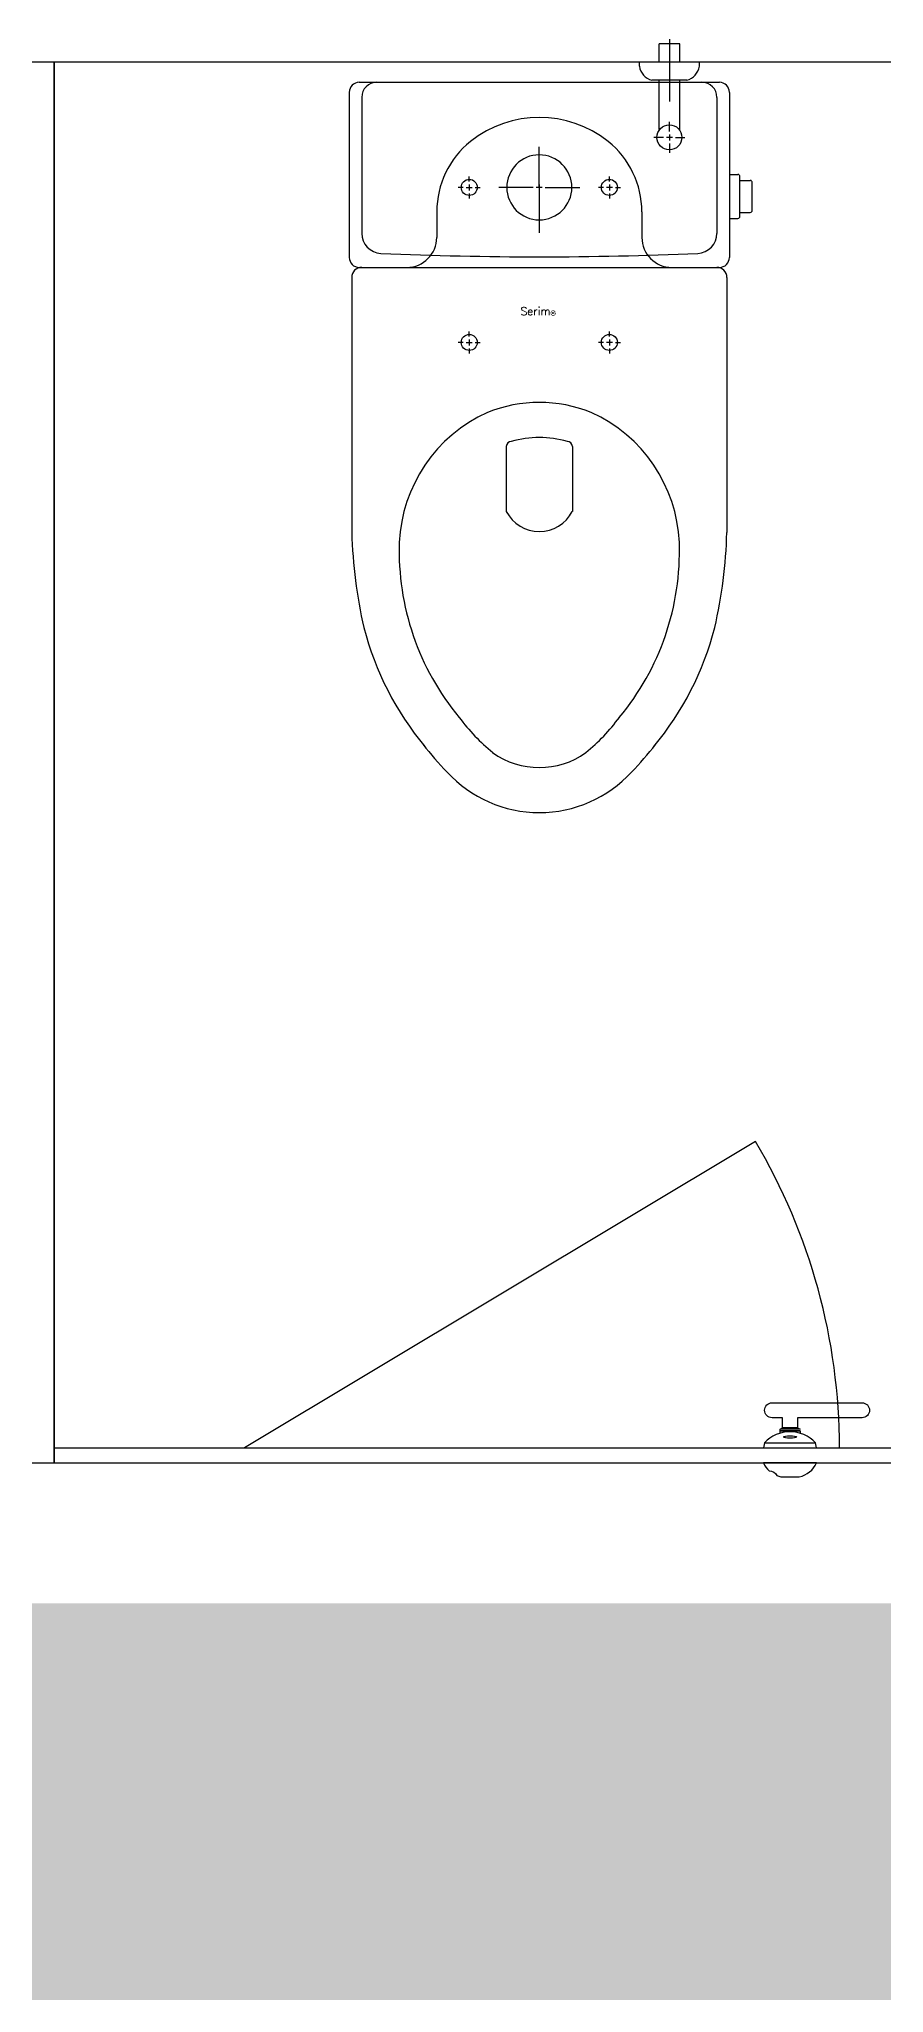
# Model space of a CAD drawing. Header units: millimetres. Extents: x 13515 to 183937, y -33900 to -660.
# Drawn here: x 60156.38 to 60169.59, y -20642.94 to -20612.37 of the extents above; entities that cross this region are included whole.
import ezdxf

# ---------------------------------------------------------------- set-up
doc = ezdxf.new("R2010")
doc.units = ezdxf.units.MM
doc.header["$LTSCALE"] = 100
doc.header["$MEASUREMENT"] = 0
doc.linetypes.add('HIDDEN', pattern=[2, 1, -1])
doc.layers.get('0').update_dxf_attribs({"linetype": 'CONTINUOUS'})
for name, color, linetype in [('254', 254, 'CONTINUOUS'), ('ELE9', 9, 'CONTINUOUS'), ('LED', 7, 'CONTINUOUS'), ('TOI', 12, 'CONTINUOUS')]:
    doc.layers.add(name, color=color, linetype=linetype)
doc.styles.add('DIM', font='txt.shx', dxfattribs={"height": 30})

# ---------------------------------------------------------------- blocks, each defined once
blk = doc.blocks.new('A$C3F015CE3')
at = {"layer": 'TOI'}
for p, q in [((354.8, 750), (354.8, 768.6)), ((375.3, 768.6), (354.8, 768.6)), ((365, 773.2), (365, 710.9)), ((375.3, 750), (375.3, 768.6)), ((335, 746), (335, 750)), ((395, 746), (395, 750)), ((55, 730), (415, 730)), ((382.6, 732), (347.4, 732)), ((354.8, 683), (354.8, 732)), ((375.3, 683), (375.3, 732)), ((45, 720), (45, 555)), ((57.5, 715), (57.5, 579)), ((412.5, 715), (412.5, 579)), ((425, 720), (425, 555)), ((365, 681), (365, 690.5)), ((365, 681), (365, 690.5)), ((235, 631), (235, 665.5)), ((359, 675), (349.5, 675)), ((359, 675), (349.5, 675)), ((368, 675), (362, 675)), ((368, 675), (362, 675)), ((365, 678), (365, 672)), ((365, 678), (365, 672)), ((365, 669), (365, 659.5)), ((365, 669), (365, 659.5)), ((371, 675), (380.5, 675)), ((371, 675), (380.5, 675)), ((235, 626), (235, 660.5)), ((165, 631), (165, 636)), ((165, 628), (165, 622)), ((235, 628), (235, 622)), ((305, 631), (305, 636)), ((305, 628), (305, 622)), ((425, 637.9), (433.5, 637.9)), ((435.5, 595.9), (435.5, 635.9)), ((435.5, 631.9), (445.8, 631.9)), ((447.8, 601.9), (447.8, 629.9)), ((159, 625), (154, 625)), ((162, 625), (168, 625)), ((165, 619), (165, 614)), ((171, 625), (176, 625)), ((229, 625), (194.5, 625)), ((238, 625), (232, 625)), ((235, 623), (235, 617)), ((235, 619), (235, 584.5)), ((235, 614), (235, 579.5)), ((241, 625), (275.5, 625)), ((299, 625), (294, 625)), ((308, 625), (302, 625)), ((305, 619), (305, 614)), ((311, 625), (316, 625)), ((132.5, 600.6), (132.5, 575)), ((337.5, 600.6), (337.5, 575)), ((425, 593.9), (433.5, 593.9)), ((435.5, 599.9), (445.8, 599.9)), ((47.5, 535), (47.5, 280)), ((52.5, 545), (417.5, 545)), ((55, 545), (415, 545)), ((422.5, 535), (422.5, 280)), ((159, 470), (154, 470)), ((162, 470), (168, 470)), ((165, 476), (165, 481)), ((165, 473), (165, 467)), ((171, 470), (176, 470)), ((299, 470), (294, 470)), ((308, 470), (302, 470)), ((305, 476), (305, 481)), ((305, 473), (305, 467)), ((311, 470), (316, 470)), ((165, 464), (165, 459)), ((305, 464), (305, 459)), ((202, 366), (202, 301)), ((268, 366), (268, 301))]:
    blk.add_line(p, q, dxfattribs=at)
for centre, radius in [((365, 675), 12.5), ((165, 625), 8), ((305, 625), 8), ((165, 470), 8), ((305, 470), 8)]:
    blk.add_circle(centre, radius, dxfattribs=at)
for centre, radius, start, end in [((352.4, 748.9), 17.6, 189.469, 253.5331), ((377.6, 748.9), 17.6, 286.4669, 350.531), ((55, 720), 10, 90, 180), ((72.5, 715), 15, 90, 180), ((397.5, 715), 15, 0, 90), ((415, 720), 10, 0, 90), ((235, 585), 110, 51.3178, 128.6822), ((222.5, 600.6), 90, 128.6822, 180), ((247.5, 600.6), 90, 0, 51.3178), ((235, 625), 32.5, 90, 270), ((235, 625), 32.5, 270, 90), ((433.5, 635.9), 2, 0, 90), ((445.8, 629.9), 2, 0, 90), ((433.5, 595.9), 2, 270, 0), ((445.8, 601.9), 2, 270, 0), ((77.5, 579), 20, 180, 267.4985), ((102.5, 575), 30, 270, 0), ((367.5, 575), 30, 180, 270), ((392.5, 579), 20, 272.5015, 0), ((55, 555), 10, 180, 270), ((233.8, 4155.6), 3600, 267.4985, 270.0199), ((236.3, 4155.6), 3600, 269.9801, 272.5015), ((415, 555), 10, 270, 0), ((57.5, 535), 10, 90, 180), ((412.5, 535), 10, 0, 90), ((244.9, 263.3), 150, 114.336, 177.4508), ((235, 270), 140, 68.2132, 111.7868), ((225.1, 263.3), 150, 2.5492, 65.664), ((235, 274.4), 100.6, 73.8382, 106.1618), ((207, 366), 5, 90, 180), ((263, 366), 5, 0, 90), ((235, 318.2), 37.2, 207.5632, 332.4368), ((547.3, 295.1), 500, 181.7364, 192.7267), ((-77.3, 295.1), 500, 347.2733, 358.2636), ((354.9, 261.3), 260, 178.084, 219.7652), ((115.1, 261.3), 260, 320.2348, 1.916), ((354.9, 261.3), 305, 194.4886, 219.7652), ((115.1, 261.3), 305, 320.2348, 345.5114), ((315.4, 214.5), 200, 216.6852, 230.5715), ((154.6, 214.5), 200, 309.4285, 323.3148), ((315.4, 214.5), 245, 216.6852, 225.2345), ((235, 125), 80, 234.3409, 305.6591), ((154.6, 214.5), 245, 314.7655, 323.3148), ((235, 125), 125, 222.5102, 317.4898)]:
    blk.add_arc(centre, radius, start, end, dxfattribs=at)
at = {"layer": 'TOI', "style": 'DIM'}
for s, height, p in [('S', 8, (216.2, 497.2)), ('erim', 8, (222.7, 497.2)), ('㉿', 4, (246, 497.2))]:
    blk.add_text(s, height=height, dxfattribs=at).set_placement(p)
blk = doc.blocks.new('B2FF')
at = {"layer": 'ELE9', "ltscale": 0.1}
for p, q in [((37341405.7, 551892.6), (37340894.9, 551586.3)), ((37341500.4, 551616.3), (37341447.8, 551616.3)), ((37341447.8, 551616.3), (37341447.8, 551606.3)), ((37341447.8, 551606.3), (37341450.3, 551604.8)), ((37341414.8, 551591.3), (37341465.8, 551591.3)), ((37341450.3, 551604.8), (37341430.3, 551604.8)), ((37341450.3, 551603.3), (37341450.3, 551600.9))]:
    blk.add_line(p, q, dxfattribs=at)
blk.add_lwpolyline([(37344249.7, 551916.3), (37344249.7, 552971.3), (37339594.7, 552971.3), (37339594.7, 551466.3), (37339495.7, 551466.3)], dxfattribs=at)
for points in [[(37340674.7, 551571.3), (37340704.7, 551571.3), (37340704.7, 552971.3), (37340674.7, 552971.3)], [(37340704.7, 552971.3), (37340704.7, 551586.3), (37341674.7, 551586.3), (37341674.7, 552971.3)], [(37340704.7, 552971.3), (37340704.7, 551571.3), (37341674.7, 551571.3), (37341674.7, 552971.3)]]:
    blk.add_lwpolyline(points, close=True, dxfattribs=at)
blk.add_lwpolyline([(37341430.3, 551600.9), (37341430.3, 551603.3), (37341450.3, 551603.3), (37341430.3, 551603.3), (37341430.3, 551604.8), (37341432.8, 551606.3), (37341447.8, 551606.3), (37341432.8, 551606.3), (37341432.8, 551616.3), (37341422.3, 551616.3, -1), (37341422.3, 551631.3), (37341512.3, 551631.3, -1), (37341512.3, 551616.3), (37341499.8, 551616.3)], format="xyb", dxfattribs=at)
for points in [[(37341466.8, 551586.3), (37341465.8, 551591.3, 0.431373), (37341414.8, 551591.3), (37341413.8, 551586.3)], [(37341413.8, 551571.3, 0.106445), (37341419.5, 551563.2, -0.296117), (37341427.1, 551558.5, 0.043036), (37341431, 551557.3), (37341449.5, 551557.3, 0.249566), (37341466.8, 551571.3)]]:
    blk.add_lwpolyline(points, format="xyb", close=True, dxfattribs=at)
blk.add_arc((37340889.7, 551586.3), 600, 0, 30.6904, dxfattribs=at)
blk.add_ellipse((37341440.3, 551597.1), major_axis=(6.5, 0), ratio=0.193008, dxfattribs=at)
blk.add_blockref('A$C3F015CE3', (37340954.7, 552221.3), dxfattribs=at)

msp = doc.modelspace()

# ---------------------------------------------------------------- hatches: boundary and pattern name
at = {"layer": '254', "ltscale": 10000}
h = msp.add_hatch(color=256, dxfattribs=at)
h.dxf.hatch_style = 1
edge = h.paths.add_edge_path()
edge.add_arc((60080.015, -20680.846), 40, 90, 180)
edge.add_line((60040.015, -20680.846), (60040.015, -20739.181))
edge.add_arc((60080.015, -20739.181), 40, 180, 270)
edge.add_line((60080.015, -20779.181), (60192.57, -20779.181))
edge.add_arc((60192.57, -20739.181), 40, 270, 360)
edge.add_line((60232.57, -20739.181), (60232.57, -20680.846))
edge.add_arc((60192.57, -20680.846), 40, 0, 90)
edge.add_line((60192.57, -20640.846), (60080.015, -20640.846))

# ---------------------------------------------------------------- next in the draw order: block references
at = {"xscale": 0.01565177005511743, "yscale": 0.01565177005511743, "zscale": 0.01565177005511743}
msp.add_blockref('B2FF', (-524291.512, -29267.715), dxfattribs=at)

# ---------------------------------------------------------------- next in the draw order: linework, layer by layer
at = {"layer": 'LED', "color": 6, "linetype": 'HIDDEN', "ltscale": 0.3, "const_width": 8}
msp.add_lwpolyline([(60080.015, -20640.846, 0.414214), (60040.015, -20680.846), (60040.015, -20739.181, 0.414214), (60080.015, -20779.181), (60192.57, -20779.181, 0.414214), (60232.57, -20739.181), (60232.57, -20680.846, 0.414214), (60192.57, -20640.846)], format="xyb", close=True, dxfattribs=at)

doc.saveas('drawing.dxf')
